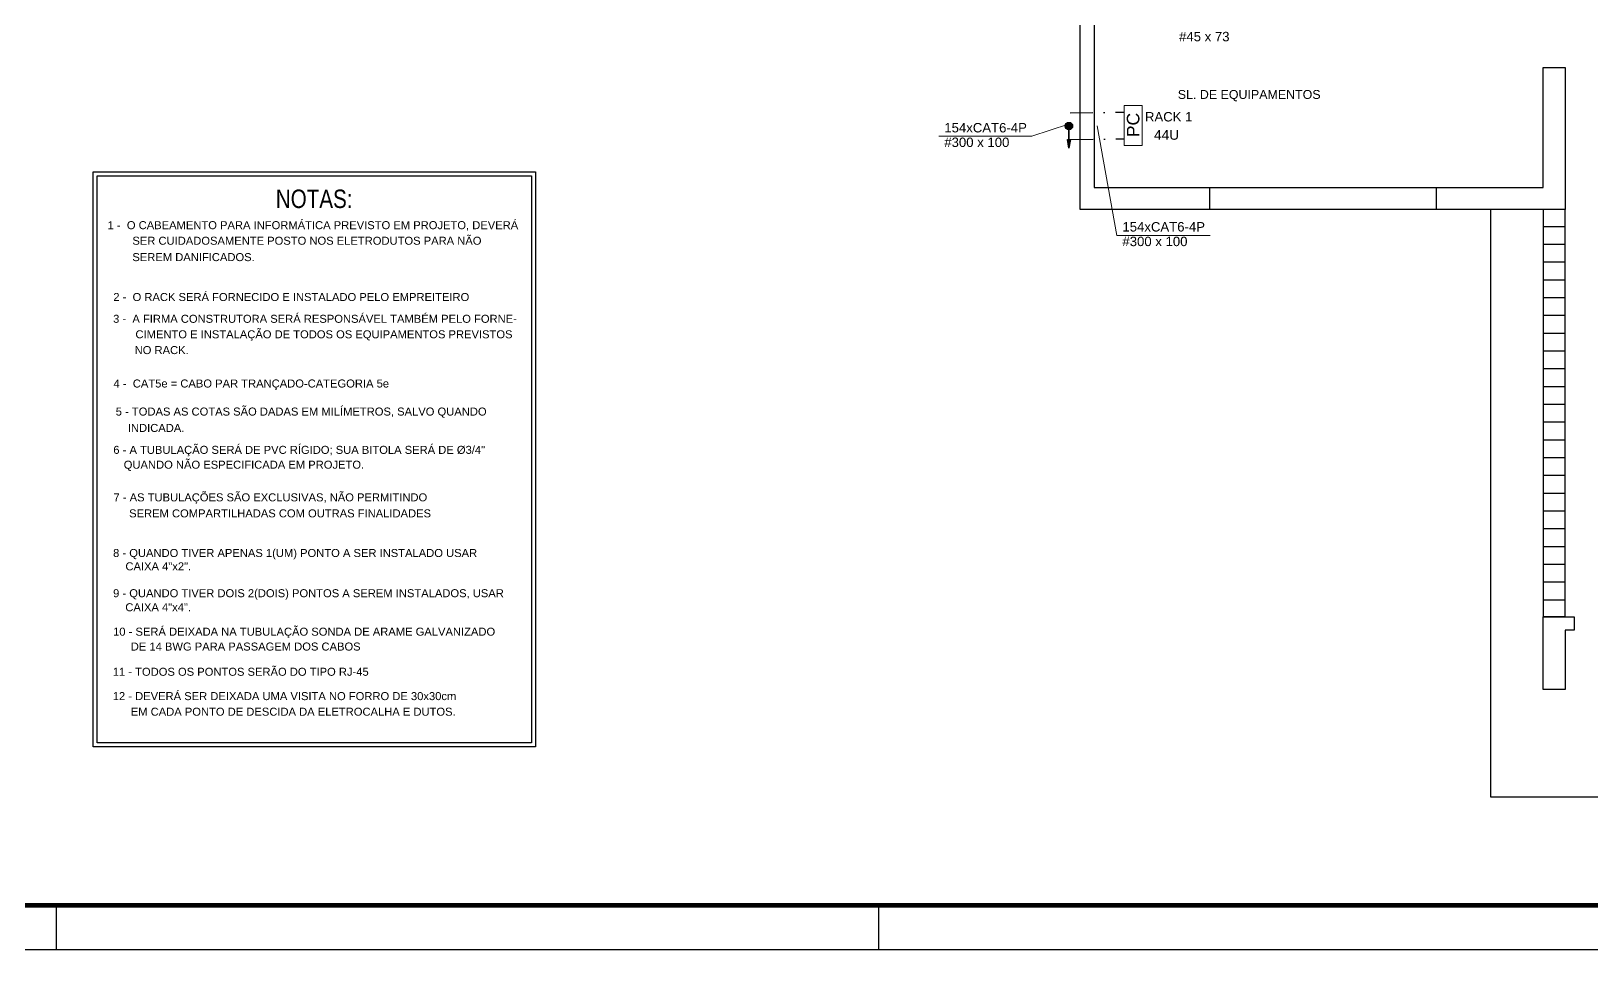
# Model space of a CAD drawing. Header units: millimetres. Extents: x 329 to 8779, y 382 to 3352.
# Drawn here: x 4126 to 5882, y 382 to 1416 of the extents above; entities that cross this region are included whole.
import ezdxf

# ---------------------------------------------------------------- set-up
doc = ezdxf.new("R2010")
doc.units = ezdxf.units.MM
doc.linetypes.add('DASHDOT', pattern=[25.4, 12.7, -6.35, 0, -6.35])
for name, color, linetype in [('ARQ', 8, 'Continuous'), ('LEGENDA', 7, 'Continuous'), ('TEL_LOG_TUB', 4, 'Continuous'), ('TELECO', 6, 'Continuous')]:
    doc.layers.add(name, color=color, linetype=linetype)
for name, color, linetype, lineweight in [('CE-Textos pontos', 5, 'Continuous', 20), ('M-Condutos', 6, 'Continuous', 30), ('M-Textos fios', 7, 'Continuous', 20), ('P-SIMBOL', 5, 'Continuous', 20), ('TEXTO', 7, 'Continuous', 20)]:
    doc.layers.add(name, color=color, linetype=linetype, lineweight=lineweight)
doc.styles.add('Arial', font='Arial.ttf')
doc.styles.add('romans', font='Arial.ttf')
doc.styles.get("Standard").update_dxf_attribs({"font": 'Arial.ttf'})
doc.dimstyles.get("Standard").update_dxf_attribs({"dimtxt": 0.18, "dimasz": 0.18, "dimexe": 0.18, "dimexo": 0.0625, "dimgap": 0.09, "dimtad": 0, "dimtih": 1, "dimtoh": 1, "dimdec": 4, "dimzin": 0, "dimdsep": 46, "dimtxsty": 'Standard', "dimcen": 0.09, "dimadec": 0, "dimazin": 0, "dimtfac": 1, "dimtdec": 4, "dimtofl": 0, "dimtmove": 0, "dimatfit": 3, "dimfxl": 1, "dimtolj": 1, "dimtzin": 0, "dimarcsym": 0})

# ---------------------------------------------------------------- blocks, each defined once
blk = doc.blocks.new('A1 sem aba')
at = {"layer": 'LEGENDA'}
for p, q in [((-92.5, 1), (-92.5, 0)), ((-74, 1), (-74, 0))]:
    blk.add_line(p, q, dxfattribs=at)
blk.add_lwpolyline([(-169, 59.4), (0, 59.4), (0, 0), (-169, 0), (-169, 59.4)], close=True, dxfattribs=at)
at = {"layer": 'LEGENDA', "const_width": 0.1}
blk.add_lwpolyline([(-1, 58.4), (-1, 1), (-166.5, 1), (-166.5, 58.4)], close=True, dxfattribs=at)

msp = doc.modelspace()

# ---------------------------------------------------------------- hatches: boundary and pattern name
at = {"layer": 'ARQ'}
h = msp.add_hatch(dxfattribs=at)
h.set_pattern_fill('_USER', color=8, scale=20, angle=180, style=0, pattern_type=0)
h.set_pattern_definition([(180, (5826.747, 875.94), (-2e-15, -20), [])])
h.paths.add_polyline_path([(5851.747, 1214.94), (5826.747, 1214.94), (5826.747, 756.94), (5851.747, 756.94)])

# ---------------------------------------------------------------- linework, layer by layer
at = {"layer": 'ARQ', "color": 8}
for points in [[(5851.747, 1239.94), (5851.747, 1214.94), (5305.747, 1214.94), (5305.747, 2781.94), (5305.747, 2781.94), (5375.747, 2781.94), (5375.747, 2756.94), (5330.747, 2756.94), (5330.747, 1499.94), (5851.747, 1499.94), (5851.747, 1474.94), (5826.747, 1474.94), (5826.747, 1484.94), (5321.747, 1484.94), (5321.747, 1239.94), (5826.747, 1239.94), (5826.747, 1374.94), (5851.747, 1374.94), (5851.747, 1239.94)], [(5851.747, 1214.94), (5826.747, 1214.94), (5826.747, 756.94), (5851.747, 756.94)]]:
    msp.add_lwpolyline(points, close=True, dxfattribs=at)
for points in [[(5451.747, 1214.94), (5451.747, 1239.94)], [(5706.747, 1214.94), (5706.747, 1239.94)], [(5767.747, 1214.94), (5767.747, 554.222), (7116.747, 554.222)], [(5851.747, 756.94), (5851.747, 756.94), (5861.747, 756.94), (5861.747, 741.94), (5851.747, 741.94), (5851.747, 674.94), (5826.747, 674.94), (5826.747, 756.94)], [(5851.747, 756.94), (5826.747, 756.94)]]:
    msp.add_lwpolyline(points, dxfattribs=at)
at = {"layer": 'M-Condutos', "linetype": 'DASHDOT', "ltscale": 2}
for p, q in [((5294.797, 1323.932), (5355.447, 1324.462)), ((5295.057, 1293.933), (5355.577, 1294.462))]:
    msp.add_line(p, q, dxfattribs=at)
at = {"layer": 'M-Condutos', "linetype": 'Continuous'}
for p, q in [((5289.927, 1308.889), (5294.927, 1308.933)), ((5289.927, 1308.889), (5294.927, 1308.889)), ((5294.907, 1311.433), (5294.952, 1306.433)), ((5294.927, 1311.389), (5294.927, 1306.389))]:
    msp.add_line(p, q, dxfattribs=at)
at = {"layer": 'M-Condutos'}
for p, q in [((5289.927, 1308.889), (5293.292, 1308.889)), ((5293.292, 1308.889), (5293.292, 1283.889))]:
    msp.add_line(p, q, dxfattribs=at)
at = {"layer": 'M-Condutos', "const_width": 4.167}
msp.add_lwpolyline([(5295.375, 1308.889, 1), (5291.208, 1308.889, 1)], format="xyb", close=True, dxfattribs=at)
at = {"layer": 'M-Condutos'}
msp.add_circle((5293.292, 1308.889), 4.167, dxfattribs=at)
at = {"layer": 'M-Textos fios'}
for p, q in [((5292.638, 1310.867), (5251.709, 1297.338)), ((5325.222, 1309.197), (5347.217, 1185.829)), ((5251.709, 1297.338), (5146.794, 1297.338)), ((5251.709, 1297.338), (5146.794, 1297.338)), ((5347.217, 1185.829), (5452.132, 1185.829)), ((5347.217, 1185.829), (5452.132, 1185.829))]:
    msp.add_line(p, q, dxfattribs=at)
at = {"layer": 'P-SIMBOL'}
msp.add_lwpolyline([(5355.577, 1332.062), (5375.577, 1332.062), (5375.577, 1286.862), (5355.577, 1286.862), (5355.577, 1332.062)], dxfattribs=at)
at = {"layer": 'TEL_LOG_TUB', "color": 8}
for points in [[(4195.633, 1257.369), (4693.11, 1257.369), (4693.11, 610.57), (4195.633, 610.57)], [(4199.974, 1253.028), (4688.769, 1253.028), (4688.769, 614.912), (4199.974, 614.912)]]:
    msp.add_lwpolyline(points, close=True, dxfattribs=at)

# ---------------------------------------------------------------- block references
at = {"layer": 'LEGENDA', "xscale": 49.99999999947613, "yscale": 49.99999999947613, "zscale": 49.99999999947613}
msp.add_blockref('A1 sem aba', (8778.869, 382.199), dxfattribs=at)

# ---------------------------------------------------------------- texts
at = {"layer": 'ARQ', "color": 8, "insert": (5496.077, 1349.427), "char_height": 10, "width": 176.81134, "attachment_point": 2, "style": 'Arial'}
msp.add_mtext('SL. DE EQUIPAMENTOS', dxfattribs=at)
at = {"layer": 'CE-Textos pontos', "line_spacing_factor": 0.798, "style": 'Arial'}
for s, insert, char_height, width, attachment_point in [('RACK 1', (5378.797, 1313.885), 10.59, 76.248, 7), ('44U', (5403.147, 1293.315), 11, 63.54, 8)]:
    msp.add_mtext(s, dxfattribs=dict(at, insert=insert, char_height=char_height, width=width, attachment_point=attachment_point))
at = {"layer": 'M-Textos fios', "char_height": 10.59, "attachment_point": 7, "line_spacing_factor": 0.798, "style": 'Arial'}
for s, insert, width in [('#45 x 73', (5417.197, 1404.085), 101.664), ('154xCAT6-4P', (5153.054, 1301.573), 139.788), ('#300 x 100', (5153.054, 1285.173), 127.08), ('154xCAT6-4P', (5353.447, 1190.085), 139.788), ('#300 x 100', (5353.447, 1173.635), 127.08)]:
    msp.add_mtext(s, dxfattribs=dict(at, insert=insert, width=width))
at = {"layer": 'P-SIMBOL', "insert": (5372.737, 1310.04), "char_height": 14.12, "width": 33.888, "attachment_point": 8, "rotation": 90.00021, "line_spacing_factor": 0.798, "style": 'Arial'}
msp.add_mtext('PC', dxfattribs=at)
at = {"layer": 'TELECO', "color": 7, "style": 'romans'}
for s, height, p in [('1 -  O CABEAMENTO PARA INFORMÁTICA PREVISTO EM PROJETO, DEVERÁ', 9.00465, (4211.712, 1192.876)), ('SER CUIDADOSAMENTE POSTO NOS ELETRODUTOS PARA NÃO', 9.00465, (4239.585, 1175.369)), ('SEREM DANIFICADOS.', 9.00465, (4239.558, 1156.935)), ('2 -  O RACK SERÁ FORNECIDO E INSTALADO PELO EMPREITEIRO', 9.00465, (4218.148, 1112.034)), ('3 -  A FIRMA CONSTRUTORA SERÁ RESPONSÁVEL TAMBÉM PELO FORNE-', 9.00465, (4217.924, 1087.546)), ('CIMENTO E INSTALAÇÃO DE TODOS OS EQUIPAMENTOS PREVISTOS ', 9.00465, (4243.052, 1070.105)), ('NO RACK.', 9.0047, (4242.153, 1052.352)), ('4 -  CAT5e = CABO PAR TRANÇADO-CATEGORIA 5e', 9.00465, (4218.4, 1014.748)), ('5 - TODAS AS COTAS SÃO DADAS EM MILÍMETROS, SALVO QUANDO', 9.00465, (4220.872, 983.179)), ('INDICADA.', 9.0047, (4234.496, 964.769)), ('6 - A TUBULAÇÃO SERÁ DE PVC RÍGIDO; SUA BITOLA SERÁ DE %%C3/4"', 9.00465, (4218.154, 940.102)), ('QUANDO NÃO ESPECIFICADA EM PROJETO.', 9.00465, (4229.879, 923.416)), ('7 - AS TUBULAÇÕES SÃO EXCLUSIVAS, NÃO PERMITINDO ', 9.00465, (4218.336, 886.657)), ('SEREM COMPARTILHADAS COM OUTRAS FINALIDADES', 9.00465, (4235.937, 868.641)), ('8 - QUANDO TIVER APENAS 1(UM) PONTO A SER INSTALADO USAR ', 9.00465, (4217.9, 824.084)), ('CAIXA 4"x2".', 9.00465, (4231.781, 809.068)), ('9 - QUANDO TIVER DOIS 2(DOIS) PONTOS A SEREM INSTALADOS, USAR ', 9.00465, (4217.9, 778.825)), ('CAIXA 4"x4".', 9.00465, (4231.663, 763.025)), ('10 - SERÁ DEIXADA NA TUBULAÇÃO SONDA DE ARAME GALVANIZADO', 9.00465, (4217.9, 735.56)), ('DE 14 BWG PARA PASSAGEM DOS CABOS', 9.00465, (4237.788, 718.829)), ('11 - TODOS OS PONTOS SERÃO DO TIPO RJ-45', 9.00465, (4217.515, 690.461)), ('12 - DEVERÁ SER DEIXADA UMA VISITA NO FORRO DE 30x30cm ', 9.00465, (4217.515, 663.073)), ('EM CADA PONTO DE DESCIDA DA ELETROCALHA E DUTOS.', 9.00465, (4237.788, 645.527))]:
    msp.add_text(s, height=height, dxfattribs=at).set_placement(p)
at = {"layer": 'TEXTO', "color": 4, "linetype": 'Continuous', "style": 'romans', "width": 0.8}
msp.add_text('NOTAS:', height=20.7505, dxfattribs=at).set_placement((4400.945, 1216.679))

# ---------------------------------------------------------------- leaders
at = {"layer": 'M-Condutos'}
msp.add_leader([(5293.292, 1283.889), (5293.292, 1308.889)], dimstyle='Standard', override={"dimasz": 10, "dimldrblk": 'CLOSED'}, dxfattribs=at)

doc.saveas('drawing.dxf')
